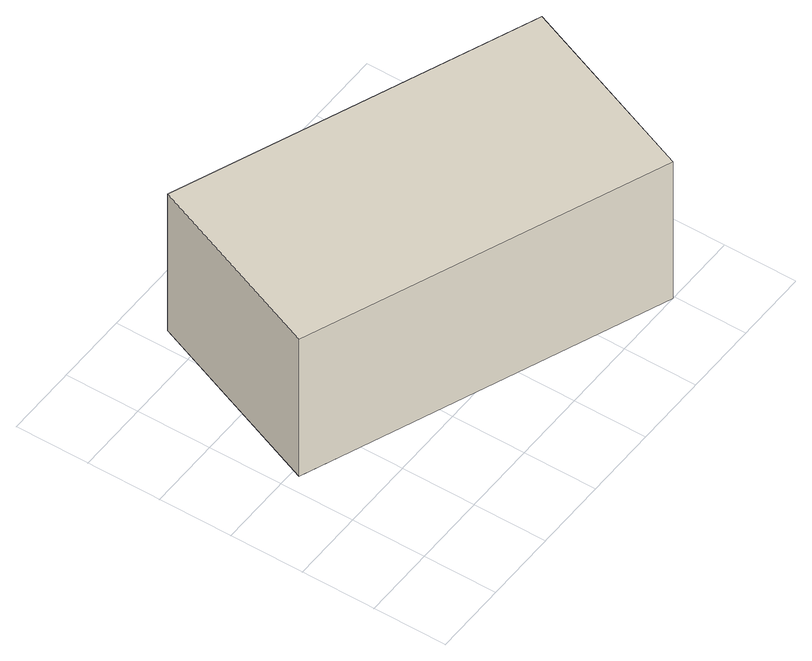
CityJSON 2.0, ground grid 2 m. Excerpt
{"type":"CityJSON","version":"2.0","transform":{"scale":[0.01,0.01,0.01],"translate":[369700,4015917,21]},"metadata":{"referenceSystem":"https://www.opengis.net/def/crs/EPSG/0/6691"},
"CityObjects":{
"building1":{"type":"Building","attributes":{"枝番":1,"usage":"411","measuredHeight":5,"BuildingDetails.prefecture":"10","BuildingDetails.city":"10207","BuildingDetails.surveyYear":2016},"geometry":[{"type":"Solid","lod":"1","boundaries":[[[[0,1,2,3]],[[2,4,5,3]],[[1,6,4,2]],[[0,7,6,1]],[[3,5,7,0]],[[4,6,7,5]]]]}]}
},
"vertices":[
[44,381,65],[248,891,65],[1199,510,65],[995,0,65],[1199,510,520],[995,0,520],[248,891,520],[44,381,520]
]}
